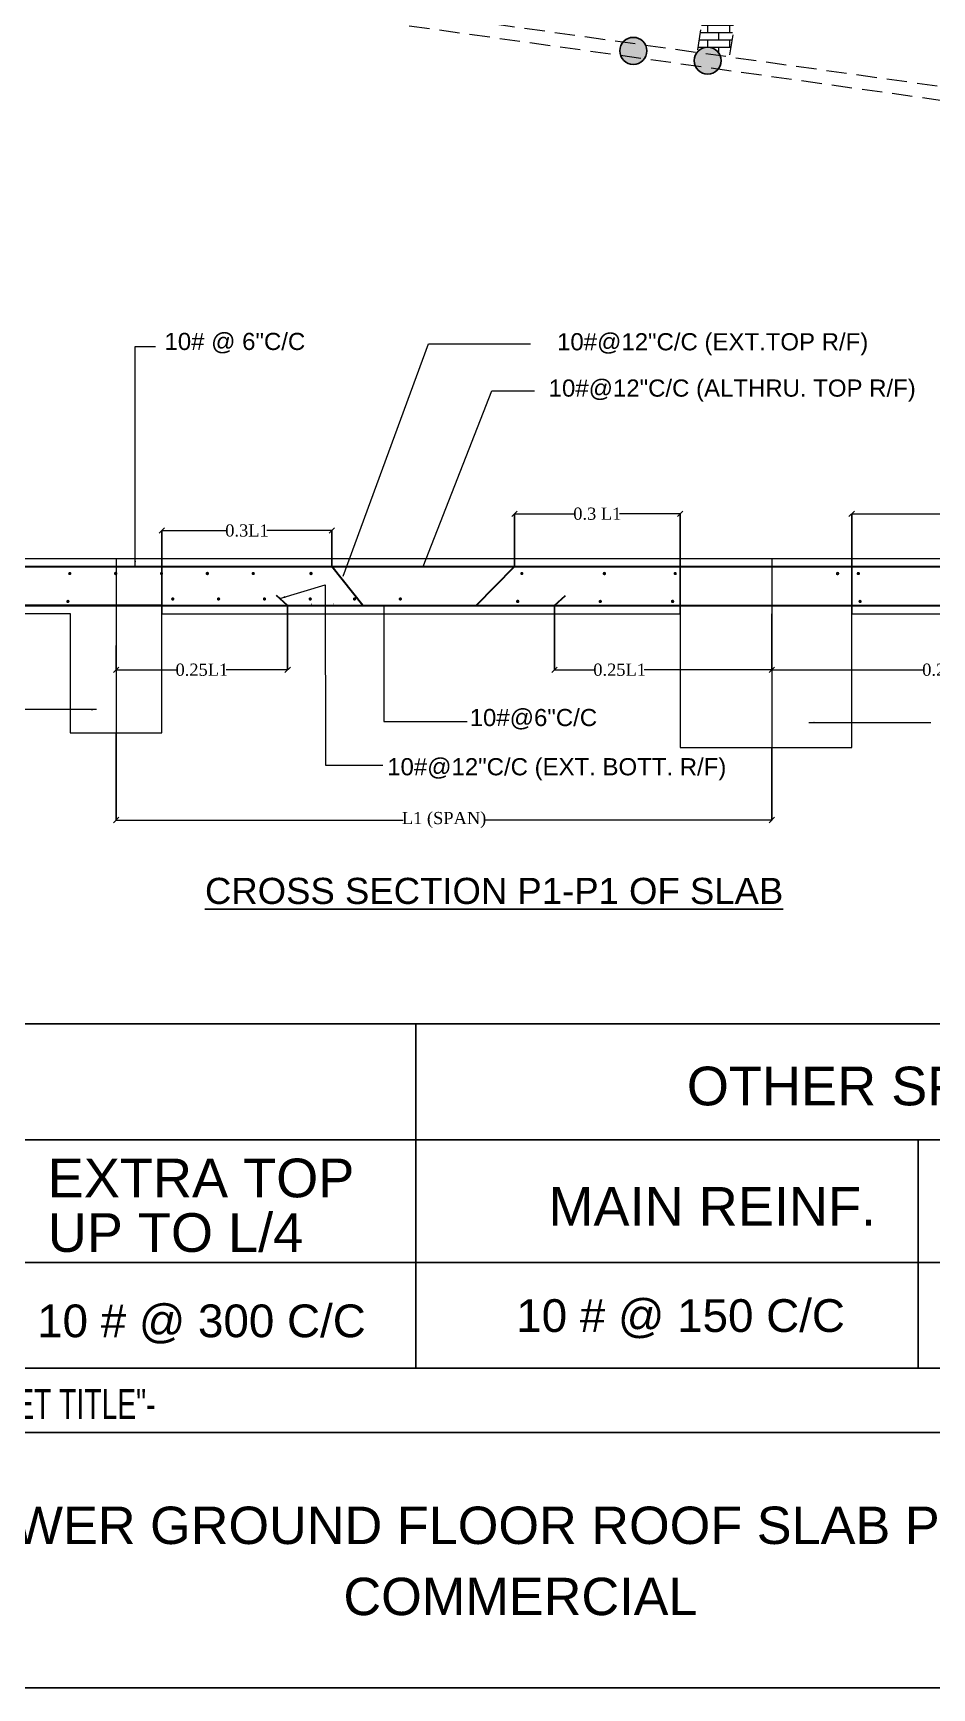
# Model space of a CAD drawing. Header units: inches. Extents: x -13956017 to 293115509, y -946740 to -305538.
# Drawn here: x 1189518 to 1190181, y -922016 to -920794 of the extents above; entities that cross this region are included whole.
import ezdxf

# ---------------------------------------------------------------- set-up
doc = ezdxf.new("R2010")
doc.units = ezdxf.units.IN
doc.header["$LTSCALE"] = 6
doc.header["$PDMODE"] = 2
doc.linetypes.add('CONTINOUS', pattern=[2000000.0, 1000000.0, 1000000.0])
doc.linetypes.add('DASHED2', pattern=[0.375, 0.25, -0.125])
for name, color, linetype in [('A-CUTOUT', 3, 'CONTINOUS'), ('DIM', 7, 'Continuous'), ('FOUNDATION DIM', 4, 'Continuous'), ('WAL', 7, 'Continuous')]:
    doc.layers.add(name, color=color, linetype=linetype)
for name, color, linetype, lineweight in [('BEAM', 240, 'Continuous', 40), ('column', 240, 'Continuous', 25), ('DIM 2', 1, 'Continuous', 9), ('GRID', 8, 'Continuous', 15), ('line2', 2, 'Continuous', 9), ('plan', 7, 'Continuous', 5), ('REINF', 5, 'Continuous', 30), ('TEX', 250, 'Continuous', 30), ('txt3', 3, 'Continuous', 9), ('v.b', 200, 'Continuous', 5), ('wall high', 7, 'Continuous', 30)]:
    doc.layers.add(name, color=color, linetype=linetype, lineweight=lineweight)
doc.styles.add('A', font='arial.ttf')
doc.styles.add('ARI', font='arial.ttf')
doc.styles.add('ISOCP', font='arial.ttf', dxfattribs={"height": 12})
doc.styles.add('style2', font='eurr____.ttf')
doc.styles.add('style3', font='times.ttf')
doc.dimstyles.new('DIM-2', dxfattribs={"dimscale": 0, "dimtxt": 9, "dimasz": 4, "dimexe": 0, "dimexo": 0, "dimgap": 0, "dimtad": 0, "dimdec": 0, "dimzin": 9, "dimdsep": 46, "dimlunit": 3, "dimtxsty": 'style3', "dimblk": 'OBLIQUE', "dimcen": 0.09, "dimclrd": 1, "dimclre": 1, "dimclrt": 3, "dimadec": 1, "dimazin": 0, "dimtm": 1e-09, "dimtfac": 1, "dimtdec": 0, "dimtmove": 0, "dimatfit": 3, "dimfxl": 1, "dimtolj": 1, "dimtzin": 0, "dimlwd": -1, "dimarcsym": 0})

# ---------------------------------------------------------------- blocks, each defined once
blk = doc.blocks.new('_Oblique')
at = {"layer": 'DIM', "color": 0, "lineweight": -2}
blk.add_line((-0.5, -0.5), (0.5, 0.5), dxfattribs=at)
blk = doc.blocks.new('*D374')
at = {"layer": 'Defpoints', "color": 0, "transparency": 16777216}
for p in [(1189578.8, -921310.7), (1190062.9, -921321.5), (1190062.9, -921375.1)]:
    blk.add_point(p, dxfattribs=at)
at = {"layer": 'txt3', "color": 1, "lineweight": -2, "transparency": 16777216}
for p, q in [((1189578.8, -921310.7), (1189578.8, -921375.1)), ((1190062.9, -921321.5), (1190062.9, -921375.1))]:
    blk.add_line(p, q, dxfattribs=at)
at = {"layer": 'txt3', "color": 1, "transparency": 16777216}
for p, q in [((1189578.8, -921375.1), (1189790.8, -921375.1)), ((1190062.9, -921375.1), (1189850.9, -921375.1))]:
    blk.add_line(p, q, dxfattribs=at)
at = {"layer": 'txt3', "color": 1, "transparency": 16777216, "xscale": 4, "yscale": 4, "zscale": 4, "rotation": 180}
blk.add_blockref('_Oblique', (1189578.8, -921375.1), dxfattribs=at)
at = {"layer": 'txt3', "color": 1, "transparency": 16777216, "xscale": 4, "yscale": 4, "zscale": 4}
blk.add_blockref('_Oblique', (1190062.9, -921375.1), dxfattribs=at)
at = {"layer": 'txt3', "color": 3, "transparency": 16777216, "insert": (1189820.9, -921375.1), "char_height": 9, "attachment_point": 5, "style": 'style3'}
blk.add_mtext('\\A1;{\\C3;L1 (SPAN)}', dxfattribs=at)
blk = doc.blocks.new('*D375')
at = {"layer": 'Defpoints', "color": 0, "linetype": 'Continuous', "transparency": 16777216}
for p in [(1189705.4, -921216.6), (1189578.8, -921246.3), (1189705.4, -921264.2)]:
    blk.add_point(p, dxfattribs=at)
at = {"layer": 'GRID', "color": 1, "linetype": 'Continuous', "lineweight": -2, "transparency": 16777216}
for p, q in [((1189705.4, -921216.6), (1189705.4, -921264.2)), ((1189578.8, -921246.3), (1189578.8, -921264.2))]:
    blk.add_line(p, q, dxfattribs=at)
at = {"layer": 'GRID', "color": 1, "linetype": 'Continuous', "transparency": 16777216}
for p, q in [((1189578.8, -921264.2), (1189624.1, -921264.2)), ((1189705.4, -921264.2), (1189660.1, -921264.2))]:
    blk.add_line(p, q, dxfattribs=at)
at = {"layer": 'GRID', "color": 1, "linetype": 'Continuous', "transparency": 16777216, "xscale": 4, "yscale": 4, "zscale": 4, "rotation": 180}
blk.add_blockref('_Oblique', (1189578.8, -921264.2), dxfattribs=at)
at = {"layer": 'GRID', "color": 1, "linetype": 'Continuous', "transparency": 16777216, "xscale": 4, "yscale": 4, "zscale": 4}
blk.add_blockref('_Oblique', (1189705.4, -921264.2), dxfattribs=at)
at = {"layer": 'GRID', "color": 3, "linetype": 'Continuous', "transparency": 16777216, "insert": (1189642.1, -921264.2), "char_height": 9, "attachment_point": 5, "style": 'style3'}
blk.add_mtext('\\A1;{\\C3;0.25L1}', dxfattribs=at)
blk = doc.blocks.new('*D376')
at = {"layer": 'Defpoints', "color": 0, "linetype": 'Continuous', "transparency": 16777216}
for p in [(1189612.6, -921161.4), (1189738.1, -921187.8), (1189612.6, -921222.8)]:
    blk.add_point(p, dxfattribs=at)
at = {"layer": 'GRID', "color": 1, "linetype": 'Continuous', "lineweight": -2, "transparency": 16777216}
for p, q in [((1189612.6, -921222.8), (1189612.6, -921161.4)), ((1189738.1, -921187.8), (1189738.1, -921161.4))]:
    blk.add_line(p, q, dxfattribs=at)
at = {"layer": 'GRID', "color": 1, "linetype": 'Continuous', "transparency": 16777216}
for p, q in [((1189612.6, -921161.4), (1189660.7, -921161.4)), ((1189738.1, -921161.4), (1189690, -921161.4))]:
    blk.add_line(p, q, dxfattribs=at)
at = {"layer": 'GRID', "color": 1, "linetype": 'Continuous', "transparency": 16777216, "xscale": 4, "yscale": 4, "zscale": 4, "rotation": 180}
blk.add_blockref('_Oblique', (1189612.6, -921161.4), dxfattribs=at)
at = {"layer": 'GRID', "color": 1, "linetype": 'Continuous', "transparency": 16777216, "xscale": 4, "yscale": 4, "zscale": 4}
blk.add_blockref('_Oblique', (1189738.1, -921161.4), dxfattribs=at)
at = {"layer": 'GRID', "color": 3, "linetype": 'Continuous', "transparency": 16777216, "insert": (1189675.4, -921161.4), "char_height": 9, "attachment_point": 5, "style": 'style3'}
blk.add_mtext('\\A1;{\\C3;0.3L1}', dxfattribs=at)
blk = doc.blocks.new('*D377')
at = {"layer": 'Defpoints', "color": 0, "linetype": 'Continuous', "transparency": 16777216}
for p in [(1190260.2, -921216.6), (1190062.9, -921222.8), (1190260.2, -921264.2)]:
    blk.add_point(p, dxfattribs=at)
at = {"layer": 'GRID', "color": 1, "linetype": 'Continuous', "lineweight": -2, "transparency": 16777216}
for p, q in [((1190260.2, -921216.6), (1190260.2, -921264.2)), ((1190062.9, -921222.8), (1190062.9, -921264.2))]:
    blk.add_line(p, q, dxfattribs=at)
at = {"layer": 'GRID', "color": 1, "linetype": 'Continuous', "transparency": 16777216}
for p, q in [((1190062.9, -921264.2), (1190174.9, -921264.2)), ((1190260.2, -921264.2), (1190215.2, -921264.2))]:
    blk.add_line(p, q, dxfattribs=at)
at = {"layer": 'GRID', "color": 1, "linetype": 'Continuous', "transparency": 16777216, "xscale": 4, "yscale": 4, "zscale": 4, "rotation": 180}
blk.add_blockref('_Oblique', (1190062.9, -921264.2), dxfattribs=at)
at = {"layer": 'GRID', "color": 1, "linetype": 'Continuous', "transparency": 16777216, "xscale": 4, "yscale": 4, "zscale": 4}
blk.add_blockref('_Oblique', (1190260.2, -921264.2), dxfattribs=at)
at = {"layer": 'GRID', "color": 3, "linetype": 'Continuous', "transparency": 16777216, "insert": (1190195, -921264.2), "char_height": 9, "attachment_point": 5, "style": 'style3'}
blk.add_mtext('\\A1;{\\C3;0.25 L2}', dxfattribs=at)
blk = doc.blocks.new('*D378')
at = {"layer": 'Defpoints', "color": 0, "linetype": 'Continuous', "transparency": 16777216}
for p in [(1190299.4, -921149), (1190299.4, -921187.8), (1190121.8, -921222.8)]:
    blk.add_point(p, dxfattribs=at)
at = {"layer": 'GRID', "color": 1, "linetype": 'Continuous', "lineweight": -2, "transparency": 16777216}
for p, q in [((1190121.8, -921222.8), (1190121.8, -921149)), ((1190299.4, -921187.8), (1190299.4, -921149))]:
    blk.add_line(p, q, dxfattribs=at)
at = {"layer": 'GRID', "color": 1, "linetype": 'Continuous', "transparency": 16777216}
for p, q in [((1190121.8, -921149), (1190193.8, -921149)), ((1190299.4, -921149), (1190227.4, -921149))]:
    blk.add_line(p, q, dxfattribs=at)
at = {"layer": 'GRID', "color": 1, "linetype": 'Continuous', "transparency": 16777216, "xscale": 4, "yscale": 4, "zscale": 4, "rotation": 180}
blk.add_blockref('_Oblique', (1190121.8, -921149), dxfattribs=at)
at = {"layer": 'GRID', "color": 1, "linetype": 'Continuous', "transparency": 16777216, "xscale": 4, "yscale": 4, "zscale": 4}
blk.add_blockref('_Oblique', (1190299.4, -921149), dxfattribs=at)
at = {"layer": 'GRID', "color": 3, "linetype": 'Continuous', "transparency": 16777216, "insert": (1190210.6, -921149), "char_height": 9, "attachment_point": 5, "style": 'style3'}
blk.add_mtext('\\A1;0.3 L2', dxfattribs=at)
blk = doc.blocks.new('*D64')
at = {"layer": 'Defpoints', "color": 0, "linetype": 'Continuous', "transparency": 16777216}
for p in [(1189872.9, -921149), (1189872.9, -921187.8), (1189995.2, -921222.8)]:
    blk.add_point(p, dxfattribs=at)
at = {"layer": 'GRID', "color": 1, "linetype": 'Continuous', "lineweight": -2, "transparency": 16777216}
for p, q in [((1189872.9, -921187.8), (1189872.9, -921149)), ((1189995.2, -921222.8), (1189995.2, -921149))]:
    blk.add_line(p, q, dxfattribs=at)
at = {"layer": 'GRID', "color": 1, "linetype": 'Continuous', "transparency": 16777216}
for p, q in [((1189872.9, -921149), (1189917.7, -921149)), ((1189995.2, -921149), (1189950.3, -921149))]:
    blk.add_line(p, q, dxfattribs=at)
at = {"layer": 'GRID', "color": 1, "linetype": 'Continuous', "transparency": 16777216, "xscale": 4, "yscale": 4, "zscale": 4, "rotation": 180}
blk.add_blockref('_Oblique', (1189872.9, -921149), dxfattribs=at)
at = {"layer": 'GRID', "color": 1, "linetype": 'Continuous', "transparency": 16777216, "xscale": 4, "yscale": 4, "zscale": 4}
blk.add_blockref('_Oblique', (1189995.2, -921149), dxfattribs=at)
at = {"layer": 'GRID', "color": 3, "linetype": 'Continuous', "transparency": 16777216, "insert": (1189934, -921149), "char_height": 9, "attachment_point": 5, "style": 'style3'}
blk.add_mtext('\\A1;{\\C3;0.3 L1}', dxfattribs=at)
blk = doc.blocks.new('*D65')
at = {"layer": 'Defpoints', "color": 0, "linetype": 'Continuous', "transparency": 16777216}
for p in [(1189902.4, -921216.6), (1190062.9, -921246.3), (1189902.4, -921264.2)]:
    blk.add_point(p, dxfattribs=at)
at = {"layer": 'GRID', "color": 1, "linetype": 'Continuous', "lineweight": -2, "transparency": 16777216}
for p, q in [((1189902.4, -921216.6), (1189902.4, -921264.2)), ((1190062.9, -921246.3), (1190062.9, -921264.2))]:
    blk.add_line(p, q, dxfattribs=at)
at = {"layer": 'GRID', "color": 1, "linetype": 'Continuous', "transparency": 16777216}
for p, q in [((1189902.4, -921264.2), (1189932.6, -921264.2)), ((1190062.9, -921264.2), (1189968.5, -921264.2))]:
    blk.add_line(p, q, dxfattribs=at)
at = {"layer": 'GRID', "color": 1, "linetype": 'Continuous', "transparency": 16777216, "xscale": 4, "yscale": 4, "zscale": 4, "rotation": 180}
blk.add_blockref('_Oblique', (1189902.4, -921264.2), dxfattribs=at)
at = {"layer": 'GRID', "color": 1, "linetype": 'Continuous', "transparency": 16777216, "xscale": 4, "yscale": 4, "zscale": 4}
blk.add_blockref('_Oblique', (1190062.9, -921264.2), dxfattribs=at)
at = {"layer": 'GRID', "color": 3, "linetype": 'Continuous', "transparency": 16777216, "insert": (1189950.5, -921264.2), "char_height": 9, "attachment_point": 5, "style": 'style3'}
blk.add_mtext('\\A1;{\\C3;0.25L1}', dxfattribs=at)

msp = doc.modelspace()

# ---------------------------------------------------------------- hatches: boundary and pattern name
at = {"layer": 'A-CUTOUT', "lineweight": 0, "ltscale": 0.3}
h = msp.add_hatch(dxfattribs=at)
h.set_pattern_fill('AR-BRSTD', color=256, scale=0.08)
h.set_pattern_definition([(0, (50177.4815, -18136.748), (0, 5.419344), []), (90, (50177.4815, -18136.748), (-8.128, 5.419344), [5.419344, -5.419344])])
h.paths.add_polyline_path([(1190015.2, -920521), (1190031.5, -920658.3), (1190007.6, -920808.2), (1190016.3, -920809.4), (1190031.9, -920808.3), (1190054.1, -920644.8), (1190032.8, -920458.8), (1190007.3, -920455.3)])
at = {"layer": 'column', "ltscale": 10}
h = msp.add_hatch(color=256, dxfattribs=at)
h.dxf.hatch_style = 1
edge = h.paths.add_edge_path()
edge.add_arc((1189960.6, -920807.2), 10, 0, 360)
h = msp.add_hatch(color=256, dxfattribs=at)
h.dxf.hatch_style = 1
edge = h.paths.add_edge_path()
edge.add_arc((1189960.6, -920807.2), 10, 0, 360)
h = msp.add_hatch(color=256, dxfattribs=at)
h.dxf.hatch_style = 1
edge = h.paths.add_edge_path()
edge.add_arc((1190015.5, -920814.4), 10, 0, 360)
h = msp.add_hatch(color=256, dxfattribs=at)
h.dxf.hatch_style = 1
edge = h.paths.add_edge_path()
edge.add_arc((1190015.5, -920814.4), 10, 0, 360)

# ---------------------------------------------------------------- linework, layer by layer
for p, q in [((1188493.9, -921525.5, 2838.7), (1191405.8, -921525.5, 2838.7)), ((1188837, -921525.5, 2838.7), (1189834.9, -921525.5, 2838.7)), ((1189800, -921525.5, 2838.7), (1189800, -921779.8, 2838.7)), ((1188837, -921611.3, 2838.7), (1190729.2, -921611.3, 2838.7)), ((1190170.9, -921611.3, 2838.7), (1190170.9, -921779.8, 2838.7)), ((1190170.9, -921611.3, 2838.7), (1190170.9, -921779.8, 2838.7)), ((1190170.9, -921616.2, 2838.7), (1190170.9, -921779.8, 2838.7)), ((1190170.9, -921687.2, 2838.7), (1190170.9, -921701.8, 2838.7)), ((1188493.9, -921701.8, 2838.7), (1191405.8, -921701.8, 2838.7)), ((1188493.9, -921779.8, 2838.7), (1191405.8, -921779.8, 2838.7)), ((1190170.9, -921775.2, 2838.7), (1190170.9, -921779.8, 2838.7)), ((1190170.9, -921777.5, 2838.7), (1190170.9, -921779.8, 2838.7))]:
    msp.add_line(p, q)
at = {"layer": 'BEAM', "color": 5, "const_width": 1.22}
for points in [[(1189544, -921193.1, 1), (1189545.2, -921193.1, 1)], [(1189577.8, -921193.1, 1), (1189579.1, -921193.1, 1)], [(1189611.7, -921193.1, 1), (1189612.9, -921193.1, 1)], [(1189645.5, -921193.1, 1), (1189646.8, -921193.1, 1)], [(1189679.4, -921193.1, 1), (1189680.6, -921193.1, 1)], [(1189722, -921193.1, 1), (1189723.3, -921193.1, 1)], [(1189877.7, -921193.1, 1), (1189878.9, -921193.1, 1)], [(1189938.6, -921193.1, 1), (1189939.9, -921193.1, 1)], [(1189990.9, -921193.1, 1), (1189992.1, -921193.1, 1)], [(1190110.7, -921193.1, 1), (1190112, -921193.1, 1)], [(1190126.1, -921193.1, 1), (1190127.3, -921193.1, 1)], [(1189542.6, -921213.7, 1), (1189543.8, -921213.7, 1)], [(1189620, -921211.9, 1), (1189621.2, -921211.9, 1)], [(1189653.8, -921211.9, 1), (1189655, -921211.9, 1)], [(1189687.7, -921211.9, 1), (1189688.9, -921211.9, 1)], [(1189721.5, -921211.9, 1), (1189722.7, -921211.9, 1)], [(1189754.2, -921211.9, 1), (1189755.4, -921211.9, 1)], [(1189788, -921211.9, 1), (1189789.2, -921211.9, 1)], [(1189874.6, -921213.7, 1), (1189875.9, -921213.7, 1)], [(1189935.6, -921213.7, 1), (1189936.8, -921213.7, 1)], [(1189988.9, -921213.7, 1), (1189990.2, -921213.7, 1)], [(1190127.4, -921213.7, 1), (1190128.6, -921213.7, 1)]]:
    msp.add_lwpolyline(points, format="xyb", close=True, dxfattribs=at)
at = {"layer": 'column', "ltscale": 10}
for centre in [(1189960.6, -920807.2, -4053.8), (1189960.6, -920807.2, -8022.9), (1190015.5, -920814.4, -4053.8), (1190015.5, -920814.4, -8022.9)]:
    msp.add_circle(centre, 10, dxfattribs=at)
at = {"layer": 'DIM 2'}
for p, q in [((1189809.5, -921023.5), (1189884.7, -921023.5)), ((1189856.2, -921058.3), (1189887.6, -921058.3))]:
    msp.add_line(p, q, dxfattribs=at)
at = {"layer": 'GRID', "color": 1, "linetype": 'Continuous'}
for p, q in [((1189746.3, -921195), (1189809.5, -921023.5)), ((1189805.5, -921187.8), (1189856.2, -921058.3)), ((1189776.4, -921216.7), (1189776.4, -921302.3))]:
    msp.add_line(p, q, dxfattribs=at)
at = {"layer": 'GRID', "color": 251, "linetype": 'ByBlock'}
for p, q in [((1189578.8, -921182), (1189578.8, -921310.7)), ((1190062.9, -921182), (1190062.9, -921321.5))]:
    msp.add_line(p, q, dxfattribs=at)
at = {"layer": 'GRID', "color": 1, "linetype": 'Continuous', "lineweight": 13}
for p, q in [((1189776.4, -921302.3), (1189837.9, -921302.3)), ((1189733.3, -921334.7), (1189775.8, -921334.7))]:
    msp.add_line(p, q, dxfattribs=at)
at = {"layer": 'line2'}
for p, q in [((1189405.5, -921182), (1190402.9, -921182)), ((1189405.5, -921222.6), (1189544.9, -921222.6)), ((1189544.9, -921222.6), (1189544.9, -921310.7)), ((1189612.6, -921222.8), (1189995.2, -921222.8)), ((1189612.6, -921310.7), (1189612.6, -921222.8)), ((1189995.2, -921222.8), (1189995.2, -921321.5)), ((1190121.8, -921222.8), (1190402.9, -921222.8)), ((1190121.8, -921321.5), (1190121.8, -921222.8)), ((1189544.9, -921310.7), (1189612.6, -921310.7)), ((1189995.2, -921321.5), (1190121.8, -921321.5))]:
    msp.add_line(p, q, dxfattribs=at)
at = {"layer": 'plan', "ltscale": 0.6}
msp.add_line((1190007.5, -921779.8, 2838.7), (1190979.2, -921779.8, 2838.7), dxfattribs=at)
at = {"layer": 'REINF', "ltscale": 30}
for p, q in [((1189405.5, -921187.8), (1189738.1, -921187.8)), ((1189760.9, -921216.6), (1189738.1, -921187.8)), ((1189844.6, -921216.6), (1189872.9, -921187.8)), ((1189872.9, -921187.8), (1190299.4, -921187.8)), ((1189705.4, -921216.6), (1189697.2, -921209.4)), ((1189902.4, -921216.6), (1189910.6, -921209.4)), ((1189412.5, -921216.6), (1190402.9, -921216.6))]:
    msp.add_line(p, q, dxfattribs=at)
at = {"layer": 'REINF'}
msp.add_line((1189612.6, -921216.6), (1189412.5, -921216.6), dxfattribs=at)
at = {"layer": 'REINF', "ltscale": 30}
msp.add_lwpolyline([(1189738.1, -921187.8), (1189872.9, -921187.8)], dxfattribs=at)
for points in [[(1189722.6, -921216.3), (1189723.2, -921216.2), (1189722.6, -921214.4)], [(1189739.2, -921216.7), (1189739.8, -921216.7), (1189739.5, -921214.9)]]:
    msp.add_solid(points, dxfattribs=at)
at = {"layer": 'TEX', "lineweight": 25, "ltscale": 0.3, "elevation": 2838.7}
msp.add_lwpolyline([(1188493.9, -918352.9), (1191405.8, -918352.9), (1191405.8, -921525.5), (1188493.9, -921525.5)], close=True, dxfattribs=at)
at = {"layer": 'v.b', "linetype": 'DASHED2', "ltscale": 10}
for p, q in [((1190031.5, -920658.3, -8022.9), (1190007.6, -920808.2, -4109.8)), ((1190055.2, -920662.1, -8022.9), (1190031.3, -920812, -4109.8)), ((1189394.1, -920732.4, -5184.2), (1190283.6, -920857, -7734.8)), ((1189412.4, -920724.9, -5238), (1190263.2, -920844, -7727.9))]:
    msp.add_line(p, q, dxfattribs=at)
at = {"layer": 'WAL', "color": 250, "lineweight": 9, "ltscale": 100, "elevation": 2838.7}
msp.add_lwpolyline([(1188493.9, -921779.8), (1191405.8, -921779.8), (1191405.8, -922015.9), (1188493.9, -922015.9)], close=True, dxfattribs=at)
at = {"layer": 'wall high', "lineweight": 25}
for p, q in [((1188493.9, -921779.8, 2838.7), (1190814.4, -921779.8, 2838.7)), ((1188493.9, -921779.8, 2838.7), (1190814.4, -921779.8, 2838.7)), ((1188493.9, -921779.8, 2838.7), (1190814.4, -921779.8, 2838.7)), ((1188493.9, -921779.8, 2838.7), (1190814.4, -921779.8, 2838.7)), ((1190814.4, -921779.8, 2838.7), (1188493.9, -921779.8, 2838.7)), ((1188676.1, -921827.4, 2838.7), (1190324.1, -921827.4, 2838.7)), ((1188493.9, -922015.9, 2838.7), (1190814.4, -922015.9, 2838.7))]:
    msp.add_line(p, q, dxfattribs=at)
at = {"layer": 'wall high', "lineweight": 25, "elevation": 2838.7}
msp.add_lwpolyline([(1188493.9, -922015.9), (1190814.4, -922015.9), (1190814.4, -921779.8), (1188493.9, -921779.8)], close=True, dxfattribs=at)

# ---------------------------------------------------------------- texts
at = {"style": 'A'}
for s, height, p in [('OTHER SPAN', 28.59, (1190000.1, -921585.8, 2838.7)), ('EXTRA TOP', 28.59, (1189528.3, -921653.7, 2838.7)), ('MAIN REINF.', 28.594, (1189897.9, -921674.7, 2838.7)), ('UP TO L/4', 28.59, (1189528.3, -921694, 2838.7)), ('10 # @ 300 C/C', 24.171, (1189520.5, -921757, 2838.7)), ('10 # @ 150 C/C', 24.171, (1189874.2, -921753.1, 2838.7))]:
    msp.add_text(s, height=height, dxfattribs=at).set_placement(p)
at = {"layer": 'FOUNDATION DIM', "color": 3, "style": 'ISOCP'}
for s, p in [('10#@12"C/C (EXT.TOP R/F)', (1189904.3, -921028.3)), ('10#@12"C/C (ALTHRU. TOP R/F)', (1189898.1, -921062.5)), ('10#@12"C/C (EXT. BOTT. R/F)', (1189778.9, -921342.1))]:
    msp.add_text(s, height=12.666, dxfattribs=at).set_placement(p)
at = {"layer": 'FOUNDATION DIM', "insert": (1189614.5, -921015.4), "char_height": 12.666, "width": 205.643, "attachment_point": 1, "style": 'ISOCP'}
msp.add_mtext('\\A1;{\\C3;10# @ 6"C/C}', dxfattribs=at)
at = {"layer": 'FOUNDATION DIM', "color": 3, "insert": (1189839.8, -921293.1), "char_height": 12.666, "width": 205.643, "attachment_point": 1, "style": 'ISOCP'}
msp.add_mtext('\\A1;10#@6"C/C', dxfattribs=at)
at = {"layer": 'FOUNDATION DIM', "color": 1, "insert": (1189503.6, -921417.8), "char_height": 19.298, "width": 705.74, "attachment_point": 1, "style": 'ISOCP'}
msp.add_mtext('\\pi140.77312;{\\LCROSS SECTION P1-P1 OF SLAB}', dxfattribs=at)
at = {"layer": 'wall high', "lineweight": 25, "style": 'style2', "width": 0.7}
msp.add_text('SHEET TITLE"-', height=22.287, rotation=360, dxfattribs=at).set_placement((1189461.4, -921817.4, 2838.7))
at = {"layer": 'wall high', "lineweight": 25, "style": 'ARI'}
for s, height, p in [('LOWER GROUND FLOOR ROOF SLAB PLAN', 27.612, (1189451.7, -921909.7, 2950.1)), ('COMMERCIAL', 27.61, (1189746.6, -921962.2, 2794.1))]:
    msp.add_text(s, height=height, rotation=0.0024, dxfattribs=at).set_placement(p)

# ---------------------------------------------------------------- dimensions: what is measured, and where the dimension line sits
at = {"layer": 'GRID', "color": 7, "linetype": 'Continuous'}
dim = msp.add_linear_dim(base=(1189872.9, -921149), p1=(1189995.2, -921222.8), p2=(1189872.9, -921187.8), angle=180, text='{\\C3;0.3 L1}', dimstyle='DIM-2', override={"dimscale": 1}, dxfattribs=at)
dim.commit()
dim.dimension.update_dxf_attribs({"geometry": '*D64', "text_midpoint": (1189934, -921149)})
for base, p1, p2, text, picture, middle in [((1190299.4, -921149), (1190121.8, -921222.8), (1190299.4, -921187.8), '0.3 L2', '*D378', (1190210.6, -921149)), ((1189612.6, -921161.4), (1189738.1, -921187.8), (1189612.6, -921222.8), '{\\C3;0.3L1}', '*D376', (1189675.4, -921161.4))]:
    dim = msp.add_linear_dim(base=base, p1=p1, p2=p2, text=text, dimstyle='DIM-2', override={"dimscale": 1}, dxfattribs=at)
    dim.commit()
    dim.dimension.update_dxf_attribs({"geometry": picture, "text_midpoint": middle})
for base, p1, p2, text, picture, middle in [((1189705.4, -921264.2), (1189578.8, -921246.3), (1189705.4, -921216.6), '{\\C3;0.25L1}', '*D375', (1189642.1, -921264.2)), ((1190260.2, -921264.2), (1190062.9, -921222.8), (1190260.2, -921216.6), '{\\C3;0.25 L2}', '*D377', (1190195, -921264.2))]:
    dim = msp.add_linear_dim(base=base, p1=p1, p2=p2, text=text, dimstyle='DIM-2', override={"dimscale": 1}, dxfattribs=at)
    dim.commit()
    dim.dimension.update_dxf_attribs({"geometry": picture, "text_midpoint": middle, "dimtype": 128})
dim = msp.add_linear_dim(base=(1189902.4, -921264.2), p1=(1190062.9, -921246.3), p2=(1189902.4, -921216.6), angle=180, text='{\\C3;0.25L1}', dimstyle='DIM-2', override={"dimscale": 1}, dxfattribs=at)
dim.commit()
dim.dimension.update_dxf_attribs({"geometry": '*D65', "text_midpoint": (1189950.5, -921264.2), "dimtype": 128})
at = {"layer": 'txt3'}
dim = msp.add_linear_dim(base=(1190062.9, -921375.1), p1=(1189578.8, -921310.7), p2=(1190062.9, -921321.5), text='{\\C3;L1 (SPAN)}', dimstyle='DIM-2', override={"dimscale": 1}, dxfattribs=at)
dim.commit()
dim.dimension.update_dxf_attribs({"geometry": '*D374', "text_midpoint": (1189820.9, -921375.1)})

# ---------------------------------------------------------------- leaders
at = {"layer": 'GRID', "color": 1, "linetype": 'Continuous'}
for points in [[(1189592.8, -921187.8), (1189592.8, -921025.4), (1189607.8, -921025.4)], [(1189699.7, -921211.6), (1189733.2, -921201.5), (1189733.3, -921334.7)], [(1189564.2, -921293.6), (1189508.6, -921293.6)], [(1190090.2, -921303.2), (1190180.2, -921303.2)]]:
    msp.add_leader(points, dimstyle='DIM-2', override={"dimscale": 1}, dxfattribs=at)

doc.saveas('drawing.dxf')
